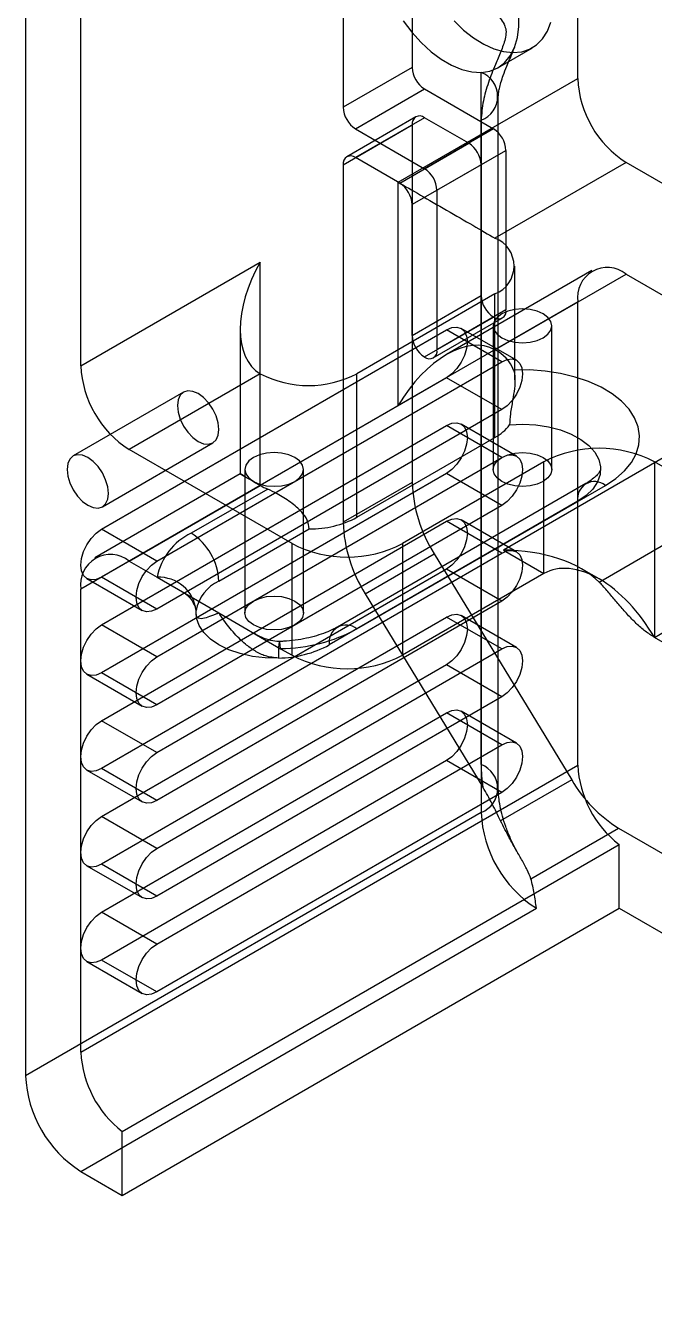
# Model space of a CAD drawing. Header units: millimetres. Extents: x -67 to 338, y -112 to 327.
# Drawn here: x 236.9 to 269.1, y 206.5 to 272.1 of the extents above; entities that cross this region are included whole.
import ezdxf

# ---------------------------------------------------------------- set-up
doc = ezdxf.new("R2010")
doc.units = ezdxf.units.MM

msp = doc.modelspace()

# ---------------------------------------------------------------- linework, layer by layer
at = {"color": 7, "linetype": 'Continuous', "lineweight": 25}
for p, q in [((236.855, 300.389), (236.855, 218.326)), ((239.683, 254.663), (239.683, 295.898)), ((265.139, 269.358), (265.139, 284.056)), ((256.654, 279.563), (256.654, 269.928)), ((253.118, 277.522), (253.118, 267.887)), ((261.046, 269.914), (262.814, 270.935)), ((256.654, 269.928), (253.118, 267.887)), ((260.189, 234.246), (260.189, 269.671)), ((255.947, 264.051), (265.139, 269.358)), ((253.755, 266.785), (257.29, 268.826)), ((257.29, 268.826), (260.826, 266.785)), ((261.068, 233.022), (261.068, 268.446)), ((253.118, 264.948), (256.654, 266.989)), ((256.84, 267.401), (253.305, 265.36)), ((257.29, 267.356), (253.755, 265.315)), ((256.654, 266.989), (256.654, 248.689)), ((259.553, 266.05), (257.29, 267.356)), ((260.189, 267.222), (260.189, 231.797)), ((253.755, 266.785), (257.29, 264.744)), ((260.826, 266.785), (257.29, 264.744)), ((256.017, 264.009), (259.553, 266.05)), ((257.927, 263.642), (261.462, 265.683)), ((261.462, 265.683), (261.462, 257.517)), ((256.017, 264.009), (253.755, 265.315)), ((267.614, 265.071), (260.896, 261.194)), ((302.262, 245.069), (267.614, 265.071)), ((253.118, 264.948), (253.118, 246.648)), ((260.189, 264.948), (256.654, 262.907)), ((260.189, 258.252), (260.189, 264.948)), ((255.947, 252.62), (255.947, 264.051)), ((257.927, 263.642), (257.927, 255.476)), ((256.654, 256.211), (256.654, 262.907)), ((239.683, 254.663), (248.876, 259.969)), ((248.876, 248.538), (248.876, 259.969)), ((265.864, 259.529), (258.422, 255.233)), ((260.896, 255.478), (267.614, 259.356)), ((261.922, 253.941), (261.922, 259.765)), ((267.614, 259.356), (302.262, 239.354)), ((260.896, 258.336), (253.825, 254.254)), ((265.139, 257.927), (255.947, 252.62)), ((256.654, 256.211), (260.189, 258.252)), ((260.896, 250.987), (260.896, 258.336)), ((265.139, 234.218), (265.139, 257.927)), ((257.29, 255.109), (260.826, 257.15)), ((261.462, 257.517), (257.927, 255.476)), ((240.744, 246.293), (258.422, 256.498)), ((247.85, 256.52), (247.85, 249.13)), ((257.74, 255.064), (261.276, 257.105)), ((261.25, 254.865), (258.422, 256.498)), ((262, 254.939), (259.171, 256.572)), ((260.811, 256.703), (260.811, 249.354)), ((263.811, 249.354), (263.811, 256.703)), ((243.572, 244.66), (261.25, 254.865)), ((258.422, 254.048), (240.744, 243.843)), ((248.876, 254.254), (242.158, 250.376)), ((253.825, 246.905), (253.825, 254.254)), ((261.25, 252.415), (258.422, 254.048)), ((244.944, 253.308), (239.287, 250.042)), ((261.25, 252.415), (243.572, 242.21)), ((240.744, 241.393), (258.422, 251.598)), ((261.25, 249.966), (258.422, 251.598)), ((262, 250.04), (259.171, 251.673)), ((240.787, 247.444), (246.444, 250.709)), ((253.825, 246.905), (260.896, 250.987)), ((250.502, 245.559), (242.158, 250.376)), ((243.572, 239.761), (261.25, 249.966)), ((270.286, 250.39), (261.336, 245.223)), ((248.083, 249.356), (248.083, 242.007)), ((251.083, 242.007), (251.083, 249.356)), ((263.407, 249.743), (256.159, 245.559)), ((263.407, 244.028), (263.407, 249.743)), ((281.084, 242.804), (269.063, 249.743)), ((269.063, 249.743), (269.063, 240.761)), ((247.85, 249.13), (240.408, 244.834)), ((258.422, 249.149), (240.744, 238.944)), ((265.553, 248.637), (252.825, 241.29)), ((256.654, 248.689), (253.118, 246.648)), ((261.25, 247.516), (258.422, 249.149)), ((248.876, 248.538), (239.683, 243.231)), ((242.158, 244.66), (248.876, 248.538)), ((249.255, 248.349), (245.34, 246.089)), ((253.825, 241.191), (266.553, 248.538)), ((261.25, 247.516), (243.572, 237.311)), ((265.139, 247.722), (252.411, 240.374)), ((240.744, 236.494), (258.422, 246.699)), ((261.25, 245.066), (258.422, 246.699)), ((262, 245.141), (259.171, 246.773)), ((243.572, 244.66), (240.744, 246.293)), ((246.754, 243.64), (251.386, 246.314)), ((250.502, 239.844), (250.502, 245.559)), ((256.159, 245.559), (256.159, 239.844)), ((266.235, 243.59), (270.15, 245.85)), ((243.572, 234.861), (261.25, 245.066)), ((254.256, 242.992), (257.791, 245.033)), ((257.791, 245.033), (264.83, 233.466)), ((261.336, 245.223), (263.407, 244.028)), ((258.422, 244.25), (240.744, 234.044)), ((242.158, 244.66), (243.592, 243.833)), ((263.407, 244.028), (256.159, 239.844)), ((261.25, 242.617), (258.422, 244.25)), ((266.235, 243.748), (265.336, 244.266)), ((239.994, 243.769), (242.822, 242.136)), ((243.572, 242.21), (240.744, 243.843)), ((243.592, 243.833), (246.754, 242.007)), ((239.683, 219.522), (239.683, 243.231)), ((254.256, 242.992), (260.283, 233.088)), ((261.25, 242.617), (243.572, 232.412)), ((240.744, 231.595), (258.422, 241.8)), ((246.754, 242.007), (249.917, 240.181)), ((261.25, 240.167), (258.422, 241.8)), ((262, 240.241), (259.171, 241.874)), ((269.063, 240.761), (271.185, 241.986)), ((243.572, 239.761), (240.744, 241.393)), ((281.084, 233.822), (269.063, 240.761)), ((243.572, 229.962), (261.25, 240.167)), ((249.917, 240.181), (250.502, 239.844)), ((239.994, 238.869), (242.822, 237.237)), ((258.422, 239.35), (240.744, 229.145)), ((243.572, 237.311), (240.744, 238.944)), ((261.25, 237.718), (258.422, 239.35)), ((261.25, 237.718), (243.572, 227.512)), ((240.744, 226.696), (258.422, 236.901)), ((261.25, 235.268), (258.422, 236.901)), ((262, 235.342), (259.171, 236.975)), ((243.572, 234.861), (240.744, 236.494)), ((243.572, 225.063), (261.25, 235.268)), ((239.683, 219.522), (265.139, 234.218)), ((258.422, 234.451), (240.744, 224.246)), ((261.25, 232.818), (258.422, 234.451)), ((239.994, 233.97), (242.822, 232.337)), ((243.572, 232.412), (240.744, 234.044)), ((264.83, 233.466), (261.188, 231.363)), ((261.25, 232.818), (243.572, 222.613)), ((260.189, 231.797), (236.855, 218.326)), ((243.572, 229.962), (240.744, 231.595)), ((262.736, 228.405), (267.228, 230.999)), ((267.228, 230.999), (309.719, 206.47)), ((241.805, 215.469), (267.26, 230.164)), ((267.26, 226.898), (267.26, 230.164)), ((239.994, 229.071), (242.822, 227.438)), ((243.572, 227.512), (240.744, 229.145)), ((239.683, 213.427), (263.018, 226.898)), ((243.572, 225.063), (240.744, 226.696)), ((241.805, 212.203), (267.26, 226.898)), ((267.26, 226.898), (302.616, 206.488)), ((239.994, 224.172), (242.822, 222.539)), ((243.572, 222.613), (240.744, 224.246)), ((241.805, 212.203), (241.805, 215.469)), ((239.683, 213.427), (241.805, 212.203))]:
    msp.add_line(p, q, dxfattribs=at)
at = {"color": 7, "linetype": 'Continuous', "lineweight": 25, "flags": 128}
for points in [[(260.189, 269.671), (260.637, 269.742), (261.04, 269.91), (261.389, 270.172), (261.677, 270.521), (261.898, 270.951), (262.048, 271.453), (262.124, 272.016), (262.124, 272.63), (262.048, 273.281), (261.898, 273.957), (261.677, 274.642), (261.389, 275.324), (261.04, 275.988), (260.637, 276.621), (260.189, 277.21)], [(256.192, 272.32), (256.637, 271.733), (257.117, 271.2), (257.624, 270.734), (258.147, 270.344), (258.676, 270.037), (259.2, 269.82), (259.708, 269.697), (260.189, 269.671)], [(258.799, 272.309), (259.291, 271.84), (259.801, 271.442), (260.319, 271.122), (260.834, 270.888), (261.336, 270.742), (261.817, 270.689), (262.265, 270.729), (262.673, 270.862), (263.033, 271.084), (263.338, 271.392), (263.581, 271.78), (263.758, 272.24)], [(261.25, 256.091), (261.561, 255.953), (261.922, 255.867), (262.311, 255.837), (262.699, 255.867), (263.061, 255.953), (263.371, 256.091), (263.61, 256.27), (263.76, 256.479), (263.811, 256.703), (263.76, 256.927), (263.61, 257.136), (263.371, 257.316), (263.061, 257.453), (262.699, 257.54), (262.311, 257.569), (261.922, 257.54), (261.561, 257.453), (261.25, 257.316), (261.012, 257.136), (260.862, 256.927), (260.811, 256.703), (260.862, 256.479), (261.012, 256.27), (261.25, 256.091)], [(258.422, 256.498), (258.696, 256.614), (258.952, 256.64), (259.172, 256.572), (259.34, 256.416), (259.446, 256.181), (259.482, 255.885), (259.446, 255.547), (259.34, 255.191), (259.172, 254.84), (258.952, 254.518), (258.696, 254.248), (258.422, 254.048)], [(261.25, 254.865), (261.524, 254.982), (261.78, 255.007), (262, 254.939), (262.169, 254.783), (262.274, 254.548), (262.311, 254.252), (262.274, 253.914), (262.169, 253.558), (262, 253.207), (261.78, 252.885), (261.524, 252.615), (261.25, 252.415)], [(266.553, 248.538), (267.086, 248.891), (267.532, 249.281), (267.883, 249.703), (268.132, 250.148), (268.274, 250.608), (268.309, 251.075), (268.234, 251.541), (268.05, 251.997), (267.763, 252.434), (267.375, 252.844), (266.896, 253.221), (266.333, 253.558), (265.696, 253.847), (264.998, 254.084), (264.251, 254.265), (263.469, 254.386), (262.665, 254.445), (261.855, 254.441)], [(246.754, 251.396), (246.718, 251.734), (246.612, 252.091), (246.444, 252.442), (246.224, 252.763), (245.968, 253.033), (245.694, 253.233), (245.419, 253.35), (245.163, 253.375), (244.944, 253.308), (244.775, 253.151), (244.669, 252.917), (244.633, 252.621), (244.669, 252.283), (244.775, 251.926), (244.944, 251.575), (245.163, 251.254), (245.419, 250.984), (245.694, 250.784), (245.968, 250.667), (246.224, 250.642), (246.444, 250.709), (246.612, 250.866), (246.718, 251.1), (246.754, 251.396)], [(258.422, 251.598), (258.696, 251.715), (258.952, 251.74), (259.172, 251.673), (259.34, 251.516), (259.446, 251.282), (259.482, 250.986), (259.446, 250.648), (259.34, 250.291), (259.172, 249.941), (258.952, 249.619), (258.696, 249.349), (258.422, 249.149)], [(261.647, 251.632), (262.317, 251.664), (262.986, 251.63), (263.637, 251.533), (264.25, 251.374), (264.808, 251.158), (265.296, 250.891), (265.699, 250.581), (266.007, 250.236), (266.211, 249.867), (266.304, 249.483), (266.285, 249.095), (266.154, 248.714), (265.914, 248.352), (265.573, 248.018), (265.139, 247.722)], [(241.097, 248.131), (241.061, 248.468), (240.955, 248.825), (240.787, 249.176), (240.567, 249.497), (240.311, 249.767), (240.037, 249.968), (239.762, 250.084), (239.506, 250.11), (239.287, 250.042), (239.118, 249.886), (239.012, 249.651), (238.976, 249.355), (239.012, 249.017), (239.118, 248.661), (239.287, 248.31), (239.506, 247.988), (239.762, 247.718), (240.037, 247.518), (240.311, 247.401), (240.567, 247.376), (240.787, 247.444), (240.955, 247.6), (241.061, 247.834), (241.097, 248.131)], [(248.522, 248.743), (248.833, 248.606), (249.194, 248.519), (249.583, 248.49), (249.971, 248.519), (250.333, 248.606), (250.643, 248.743), (250.882, 248.923), (251.032, 249.132), (251.083, 249.356), (251.032, 249.58), (250.882, 249.789), (250.643, 249.968), (250.333, 250.106), (249.971, 250.192), (249.583, 250.222), (249.194, 250.192), (248.833, 250.106), (248.522, 249.968), (248.284, 249.789), (248.134, 249.58), (248.083, 249.356), (248.134, 249.132), (248.284, 248.923), (248.522, 248.743)], [(263.371, 249.967), (263.61, 249.787), (263.76, 249.579), (263.811, 249.354), (263.76, 249.13), (263.61, 248.921), (263.371, 248.742), (263.061, 248.605), (262.699, 248.518), (262.311, 248.489), (261.922, 248.518), (261.561, 248.605), (261.25, 248.742), (261.012, 248.921), (260.862, 249.13), (260.811, 249.354), (260.862, 249.579), (261.012, 249.787), (261.25, 249.967), (261.561, 250.104), (261.922, 250.191), (262.311, 250.22), (262.699, 250.191), (263.061, 250.104), (263.371, 249.967)], [(261.25, 249.966), (261.524, 250.082), (261.78, 250.108), (262, 250.04), (262.169, 249.883), (262.274, 249.649), (262.311, 249.353), (262.274, 249.015), (262.169, 248.659), (262, 248.308), (261.78, 247.986), (261.524, 247.716), (261.25, 247.516)], [(258.422, 246.699), (258.696, 246.816), (258.952, 246.841), (259.172, 246.773), (259.34, 246.617), (259.446, 246.383), (259.482, 246.087), (259.446, 245.749), (259.34, 245.392), (259.172, 245.041), (258.952, 244.72), (258.696, 244.45), (258.422, 244.25)], [(240.744, 243.843), (240.469, 243.726), (240.214, 243.701), (239.994, 243.769), (239.825, 243.925), (239.719, 244.159), (239.683, 244.455), (239.719, 244.793), (239.825, 245.15), (239.994, 245.501), (240.214, 245.822), (240.469, 246.092), (240.744, 246.293)], [(261.25, 245.066), (261.524, 245.183), (261.78, 245.208), (262, 245.141), (262.169, 244.984), (262.274, 244.75), (262.311, 244.454), (262.274, 244.116), (262.169, 243.759), (262, 243.408), (261.78, 243.087), (261.524, 242.817), (261.25, 242.617)], [(243.572, 242.21), (243.298, 242.093), (243.042, 242.068), (242.822, 242.136), (242.654, 242.292), (242.548, 242.527), (242.512, 242.823), (242.548, 243.161), (242.654, 243.517), (242.822, 243.868), (243.042, 244.19), (243.298, 244.46), (243.572, 244.66)], [(250.643, 242.619), (250.882, 242.44), (251.032, 242.231), (251.083, 242.007), (251.032, 241.783), (250.882, 241.574), (250.643, 241.394), (250.333, 241.257), (249.971, 241.17), (249.583, 241.141), (249.194, 241.17), (248.833, 241.257), (248.522, 241.394), (248.284, 241.574), (248.134, 241.783), (248.083, 242.007), (248.134, 242.231), (248.284, 242.44), (248.522, 242.619), (248.833, 242.757), (249.194, 242.843), (249.583, 242.873), (249.971, 242.843), (250.333, 242.757), (250.643, 242.619)], [(249.805, 239.701), (249.133, 239.712), (248.474, 239.788), (247.847, 239.926), (247.268, 240.124), (246.754, 240.374), (246.321, 240.67), (245.979, 241.005), (245.739, 241.367), (245.608, 241.747), (245.589, 242.135)], [(258.422, 241.8), (258.696, 241.917), (258.952, 241.942), (259.172, 241.874), (259.34, 241.718), (259.446, 241.484), (259.482, 241.187), (259.446, 240.85), (259.34, 240.493), (259.172, 240.142), (258.952, 239.821), (258.696, 239.551), (258.422, 239.35)], [(240.744, 238.944), (240.469, 238.827), (240.214, 238.802), (239.994, 238.869), (239.825, 239.026), (239.719, 239.26), (239.683, 239.556), (239.719, 239.894), (239.825, 240.251), (239.994, 240.602), (240.214, 240.923), (240.469, 241.193), (240.744, 241.393)], [(249.917, 240.181), (249.895, 240.375), (249.874, 240.498), (249.855, 240.547), (249.838, 240.518), (249.824, 240.414), (249.814, 240.238), (249.807, 239.998), (249.805, 239.701)], [(261.25, 240.167), (261.524, 240.284), (261.78, 240.309), (262, 240.241), (262.169, 240.085), (262.274, 239.851), (262.311, 239.555), (262.274, 239.217), (262.169, 238.86), (262, 238.509), (261.78, 238.188), (261.524, 237.918), (261.25, 237.718)], [(243.572, 237.311), (243.298, 237.194), (243.042, 237.169), (242.822, 237.237), (242.654, 237.393), (242.548, 237.627), (242.512, 237.923), (242.548, 238.261), (242.654, 238.618), (242.822, 238.969), (243.042, 239.29), (243.298, 239.56), (243.572, 239.761)], [(258.422, 236.901), (258.696, 237.017), (258.952, 237.043), (259.172, 236.975), (259.34, 236.819), (259.446, 236.584), (259.482, 236.288), (259.446, 235.95), (259.34, 235.594), (259.172, 235.243), (258.952, 234.921), (258.696, 234.651), (258.422, 234.451)], [(240.744, 234.044), (240.469, 233.928), (240.214, 233.902), (239.994, 233.97), (239.825, 234.127), (239.719, 234.361), (239.683, 234.657), (239.719, 234.995), (239.825, 235.351), (239.994, 235.702), (240.214, 236.024), (240.469, 236.294), (240.744, 236.494)], [(243.572, 232.412), (243.298, 232.295), (243.042, 232.27), (242.822, 232.337), (242.654, 232.494), (242.548, 232.728), (242.512, 233.024), (242.548, 233.362), (242.654, 233.719), (242.822, 234.07), (243.042, 234.391), (243.298, 234.661), (243.572, 234.861)], [(261.25, 235.268), (261.524, 235.385), (261.78, 235.41), (262, 235.342), (262.169, 235.186), (262.274, 234.952), (262.311, 234.655), (262.274, 234.318), (262.169, 233.961), (262, 233.61), (261.78, 233.289), (261.524, 233.018), (261.25, 232.818)], [(240.744, 229.145), (240.469, 229.028), (240.214, 229.003), (239.994, 229.071), (239.825, 229.227), (239.719, 229.462), (239.683, 229.758), (239.719, 230.096), (239.825, 230.452), (239.994, 230.803), (240.214, 231.125), (240.469, 231.395), (240.744, 231.595)], [(243.572, 227.512), (243.298, 227.396), (243.042, 227.37), (242.822, 227.438), (242.654, 227.595), (242.548, 227.829), (242.512, 228.125), (242.548, 228.463), (242.654, 228.819), (242.822, 229.17), (243.042, 229.492), (243.298, 229.762), (243.572, 229.962)], [(240.744, 224.246), (240.469, 224.129), (240.214, 224.104), (239.994, 224.172), (239.825, 224.328), (239.719, 224.562), (239.683, 224.858), (239.719, 225.196), (239.825, 225.553), (239.994, 225.904), (240.214, 226.225), (240.469, 226.495), (240.744, 226.696)], [(243.572, 222.613), (243.298, 222.496), (243.042, 222.471), (242.822, 222.539), (242.654, 222.695), (242.548, 222.93), (242.512, 223.226), (242.548, 223.564), (242.654, 223.92), (242.822, 224.271), (243.042, 224.593), (243.298, 224.863), (243.572, 225.063)]]:
    msp.add_lwpolyline(points, dxfattribs=at)
at = {"color": 7, "linetype": 'Continuous', "lineweight": 25}
for centre, radius, start, end in [((258.035, 269.991), 1.383, 182.60548, 237.39452), ((259.725, 268.446), 1.31, 290.78342, 69.21658), ((270.49, 269.589), 5.356, 182.4763, 237.5237), ((254.5, 267.95), 1.383, 182.60548, 237.39452), ((257.042, 267.052), 0.393, 50.79671, 189.21404), ((260.08, 265.62), 1.383, 2.60548, 57.39452), ((258.808, 264.885), 1.383, 2.60548, 57.39452), ((253.506, 265.011), 0.393, 50.79671, 189.21404), ((256.545, 263.579), 1.383, 2.60548, 57.39452), ((255.272, 262.844), 1.383, 2.60548, 57.39452), ((260.339, 259.765), 1.534, 291.31255, 68.68745), ((266.655, 258.158), 1.534, 51.32581, 188.68494), ((261.571, 258.315), 1.383, 182.60548, 237.39452), ((261.074, 257.454), 0.393, 230.79671, 9.21404), ((258.035, 256.274), 1.383, 182.60548, 237.39452), ((257.539, 255.413), 0.393, 230.79671, 9.21404), ((259.975, 253.664), 2.034, 22.45857, 63.06574), ((245.034, 254.894), 5.356, 182.4764, 237.5236), ((251.35, 259.004), 5.356, 242.48054, 297.51946), ((259.736, 253.099), 2.41, 298.79696, 322.48849), ((266.235, 244.315), 6.121, 62.48054, 117.51946), ((263.951, 248.954), 7.302, 182.0771, 212.48121), ((266.001, 247.861), 0.873, 50.79671, 189.21404), ((250.698, 251.709), 3.657, 240.11682, 246.75804), ((251.457, 251.347), 5.034, 269.19901, 298.07169), ((246.673, 243.251), 3.136, 115.16011, 169.31139), ((243.684, 243.5), 3.074, 2.60548, 57.39452), ((260.415, 246.913), 7.302, 182.0771, 212.48121), ((253.33, 250.988), 6.121, 242.48054, 297.51946), ((241.2, 243.463), 1.534, 51.32543, 188.68532), ((243.687, 241.921), 1.914, 6.41531, 92.85702), ((247.643, 241.748), 2.09, 115.16011, 169.31139), ((249.807, 248.68), 8.499, 270.73744, 298.21458), ((253.273, 240.514), 0.873, 50.79671, 189.21404), ((249.732, 245.367), 5.666, 270.73744, 298.21458), ((253.33, 245.272), 6.121, 242.48054, 297.51946), ((267.758, 234.273), 7.569, 180.20156, 189.00675), ((259.725, 233.022), 1.31, 290.78342, 69.21658), ((270.596, 234.492), 5.464, 182.87891, 232.37353), ((270.983, 237.047), 7.119, 210.20453, 238.16992), ((266.304, 232.062), 6.121, 182.4763, 237.5237), ((245.14, 219.797), 5.464, 182.87891, 232.37353), ((242.97, 218.591), 6.121, 182.4763, 237.5237)]:
    msp.add_arc(centre, radius, start, end, dxfattribs=at)
for centre, major_axis, ratio, start_param, end_param in [((258.422, 262.623), (3.5, -2.021), 0.00007, 3.927031, 5.497828), ((251.35, 258.541), (2.475, 4.287), 0.577335, 1.570837, 3.141633), ((258.422, 251.191), (2.475, 4.287), 0.577335, 0.000041, 1.570837), ((251.35, 247.109), (3.5, -2.021), 0.00007, 2.356235, 3.927031), ((261.336, 241.957), (5.657, 0), 0.577382, 0.523599, 1.570796), ((266.235, 239.129), (-2.829, 4.899), 0.577335, 4.712348, 6.283145)]:
    msp.add_ellipse(centre, major_axis=major_axis, ratio=ratio, start_param=start_param, end_param=end_param, dxfattribs=at)
for points, knots in [([(260.189, 274.761), (260.19, 274.722), (260.194, 274.35), (260.292, 273.836), (260.533, 273.294), (260.828, 272.839), (261.156, 272.471), (261.406, 272.101), (261.483, 271.76), (261.416, 271.3), (261.195, 270.731), (260.878, 269.993), (260.549, 269.153), (260.258, 268.172), (260.213, 267.55), (260.189, 267.222)], [0, 0, 0, 0, 0.014357, 0.136688, 0.20941, 0.28314, 0.396581, 0.456407, 0.497428, 0.538669, 0.609554, 0.68192, 0.782532, 0.884946, 1, 1, 1, 1]), ([(261.068, 268.442), (261.068, 268.458), (261.069, 268.5), (261.082, 268.638), (261.121, 268.86), (261.201, 269.164), (261.331, 269.555), (261.527, 270.068), (261.741, 270.55), (261.873, 270.876), (261.911, 270.972)], [0, 0, 0, 0, 0.0522764, 0.1366941, 0.2349018, 0.3559743, 0.4872818, 0.6586833, 0.9001621, 1, 1, 1, 1]), ([(261.855, 254.441), (261.884, 254.311), (261.942, 254.052), (261.9, 253.497), (261.8, 252.869), (261.677, 252.206), (261.656, 251.815), (261.647, 251.632)], [0, 0, 0, 0, 0.190254, 0.380193, 0.579089, 0.802131, 1, 1, 1, 1]), ([(266.311, 249.354), (266.311, 249.354), (266.311, 249.354), (266.302, 249.317), (266.252, 249.221), (266.141, 249.079), (265.955, 248.904), (265.743, 248.75), (265.594, 248.662), (265.553, 248.637)], [0, 0, 0, 0, 0.157729, 0.331912, 0.487804, 0.634769, 0.789466, 0.941794, 1, 1, 1, 1]), ([(251.386, 246.314), (251.363, 246.467), (251.317, 246.772), (250.967, 247.232), (250.44, 247.684), (249.803, 248.09), (249.417, 248.272), (249.255, 248.349)], [0, 0, 0, 0, 0.169948, 0.33856, 0.580344, 0.823108, 1, 1, 1, 1]), ([(269.063, 240.761), (268.908, 240.86), (268.593, 241.059), (268.133, 241.462), (267.682, 241.927), (267.254, 242.424), (266.835, 242.928), (266.499, 243.318), (266.298, 243.525), (266.235, 243.59)], [0, 0, 0, 0, 0.154676, 0.313761, 0.468461, 0.627982, 0.775924, 0.929566, 1, 1, 1, 1]), ([(244.922, 243.065), (244.966, 243.037), (245.085, 242.964), (245.292, 242.769), (245.468, 242.497), (245.557, 242.246), (245.581, 242.085), (245.582, 242.041), (245.583, 242.024)], [0, 0, 0, 0, 0.126799, 0.340679, 0.568397, 0.759127, 0.907066, 1, 1, 1, 1]), ([(246.754, 242.007), (246.752, 242.006), (246.698, 241.983), (246.492, 241.897), (246.171, 241.774), (245.882, 241.702), (245.698, 241.728), (245.586, 241.822), (245.588, 242.027), (245.589, 242.135)], [0, 0, 0, 0, 0.003194, 0.076159, 0.300186, 0.528946, 0.676677, 0.828514, 1, 1, 1, 1]), ([(249.805, 239.701), (249.577, 239.723), (249.154, 239.765), (248.594, 240.055), (248.032, 240.458), (247.46, 241.027), (247.034, 241.581), (246.811, 241.918), (246.757, 242.003), (246.754, 242.007)], [0, 0, 0, 0, 0.171484, 0.318676, 0.471057, 0.694732, 0.923842, 0.996806, 1, 1, 1, 1]), ([(249.868, 240.548), (249.818, 240.548), (249.631, 240.547), (249.286, 240.625), (248.907, 240.773), (248.673, 240.902), (248.582, 240.952)], [0, 0, 0, 0, 0.109737, 0.414178, 0.771733, 1, 1, 1, 1]), ([(252.825, 241.29), (252.764, 241.256), (252.587, 241.157), (252.238, 241.002), (251.766, 240.839), (251.239, 240.705), (250.669, 240.607), (250.2, 240.561), (249.925, 240.55), (249.852, 240.547)], [0, 0, 0, 0, 0.08687, 0.252249, 0.41998, 0.590389, 0.763051, 0.937375, 1, 1, 1, 1]), ([(261.188, 231.363), (261.048, 231.655), (260.768, 232.24), (260.444, 232.805), (260.283, 233.088)], [0, 0, 0, 0, 0.499393, 1, 1, 1, 1]), ([(262.094, 229.681), (262.04, 229.777), (261.886, 230.055), (261.662, 230.525), (261.441, 231.079), (261.272, 231.618), (261.153, 232.124), (261.087, 232.574), (261.069, 232.862), (261.068, 232.998), (261.068, 233.022)], [0, 0, 0, 0, 0.08194, 0.235888, 0.388984, 0.540559, 0.690013, 0.83688, 0.971257, 1, 1, 1, 1]), ([(262.736, 228.405), (262.679, 228.553), (262.562, 228.853), (262.277, 229.362), (261.96, 229.915), (261.588, 230.568), (261.334, 231.072), (261.188, 231.363)], [0, 0, 0, 0, 0.190841, 0.388131, 0.5673, 0.750771, 1, 1, 1, 1]), ([(263.018, 226.898), (263.017, 226.901), (262.986, 227.154), (262.93, 227.658), (262.801, 228.156), (262.736, 228.405)], [0, 0, 0, 0, 0.004816, 0.501928, 1, 1, 1, 1])]:
    msp.add_open_spline(points, degree=3, knots=knots, dxfattribs=at)

doc.saveas('drawing.dxf')
